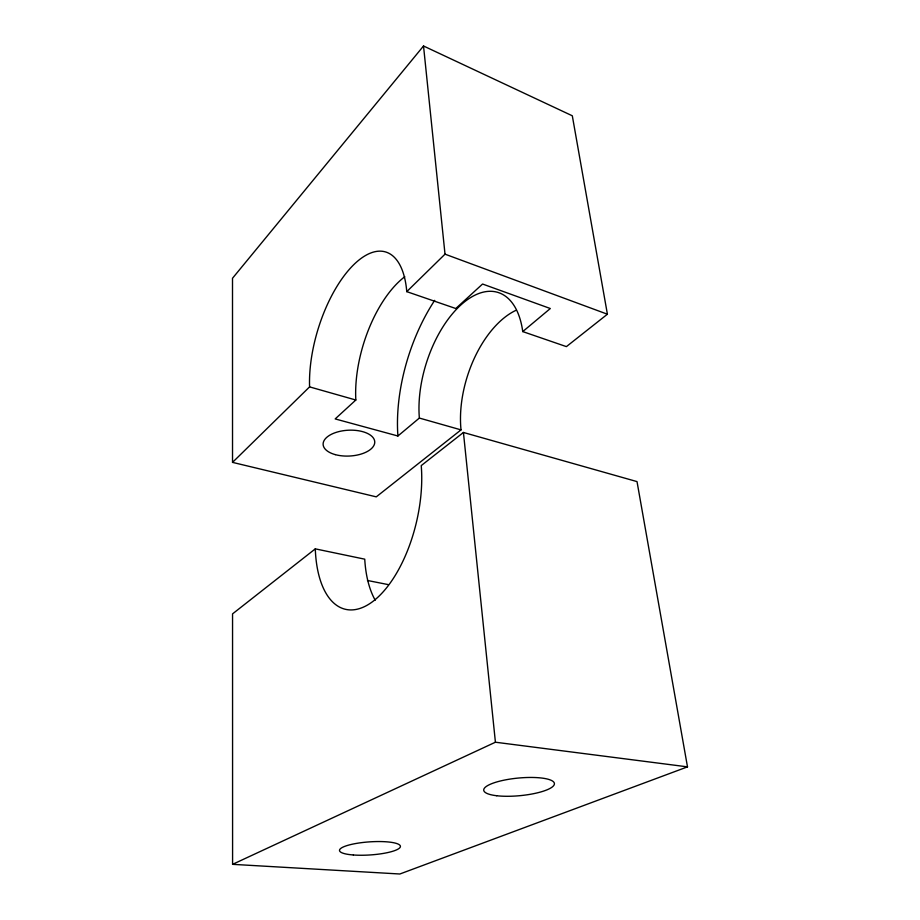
<?xml version="1.0" encoding="UTF-8"?>
<svg xmlns="http://www.w3.org/2000/svg" width="920" height="920" viewBox="0 0 920 920"><rect width="100%" height="100%" fill="white"/><g stroke="black" fill="none" stroke-linecap="round" stroke-linejoin="round"><path stroke-width="1.38" d="M404.788 276.713A91.954 44.459 -72.9 0 0 355.833 400.016L335.167 418.922L397.911 435.999L419.359 418.059A88.998 47.196 -72.5 0 1 463.185 302.956A88.998 47.196 -72.5 0 1 522.744 331.591L566.398 346.622L607.407 314.214L572.309 115.793L423.522 46L232.507 278.265L232.53 462.38L376.268 496.857L461.023 429.881A87.066 48.829 -72.3 0 1 515.637 310.477M232.53 462.38L309.58 386.883A94.116 42.285 -73.1 0 1 353.786 264.649A94.116 42.285 -73.1 0 1 406.766 291.64L455.791 308.522L482.563 284.027L550.321 308.522L522.744 331.591M406.766 291.64L445.015 254.161L423.522 46M315.296 548.86L232.553 613.87L232.587 864.34L399.855 874L687.493 766.866L637.019 481.597L463.427 432.469L421.233 465.612A101.212 49.335 -76.8 0 1 373.761 600.76A101.212 49.335 -76.8 0 1 315.296 548.86L364.745 559.176A98.716 51.681 -77 0 0 375.21 600.219M232.587 864.34L495.42 742.221L687.493 766.866M367.459 580.485L388.332 584.625M309.58 386.883L355.833 400.016M419.359 418.059L461.023 429.881M445.015 254.161L607.407 314.214M463.427 432.469L495.42 742.221M397.911 435.999A131.1 69.667 -72.5 0 1 434.688 300.357M335.259 454.618A25.852 12.926 -2.9 0 0 374.739 442.6A25.852 12.926 -2.9 0 0 336.789 432.17A25.852 12.926 -2.9 0 0 335.259 454.618M353.372 854.979A30.509 6.543 -3.9 0 0 400.361 846.803A30.509 6.543 -3.9 0 0 356.132 843.456A30.509 6.543 -3.9 0 0 353.372 854.979M496.719 795.731A35.489 8.844 -5.4 0 0 553.943 785.22A35.489 8.844 -5.4 0 0 506.529 779.677A35.489 8.844 -5.4 0 0 496.719 795.731"/></g></svg>
